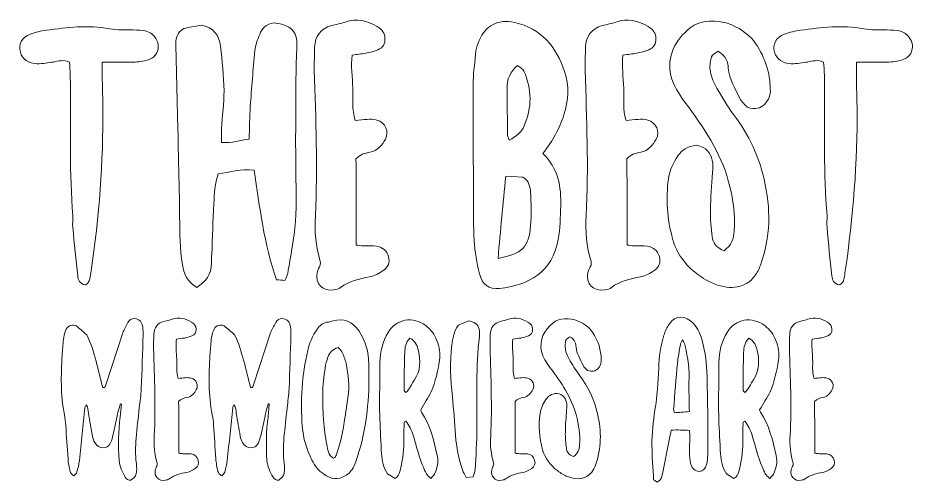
# Model space of a CAD drawing. Header units: inches. Extents: x 0.62 to 5.37, y -5.79 to -0.4.
# Drawn here: x 0.62 to 5.221, y -2.786 to -0.4 of the extents above; entities that cross this region are included whole.
import ezdxf

# ---------------------------------------------------------------- set-up
doc = ezdxf.new("R2010")
doc.units = ezdxf.units.IN
doc.header["$MEASUREMENT"] = 0
doc.layers.add('Layer 1', color=7, linetype='Continuous')

# ---------------------------------------------------------------- blocks, each defined once
blk = doc.blocks.new('block 4')
at = {"layer": 'Layer 1', "lineweight": 0}
for points, knots in [([(2.9618, -1.3268), (2.96, -1.1253), (2.96, -0.9256), (2.96, -0.7242), (2.9618, -0.672), (2.969, -0.6217), (2.9744, -0.5695), (2.9762, -0.5515), (2.9834, -0.5336), (2.9906, -0.5173), (3.023, -0.4382), (3.0877, -0.4058), (3.1722, -0.4238), (3.3108, -0.4544), (3.3863, -0.5479), (3.4295, -0.6756), (3.4547, -0.7494), (3.4493, -0.825), (3.4259, -0.8987), (3.4043, -0.967), (3.3702, -1.0318), (3.318, -1.0965), (3.3971, -1.1739), (3.4133, -1.2692), (3.4097, -1.3681), (3.408, -1.4239), (3.408, -1.4833), (3.3971, -1.539), (3.3684, -1.7081), (3.2425, -1.7747), (3.0949, -1.7909), (3.041, -1.7963), (3.0068, -1.7711), (2.9924, -1.7153), (2.978, -1.6595), (2.969, -1.602), (2.9654, -1.5444), (2.96, -1.4725), (2.9618, -1.3988), (2.9618, -1.3268)], [0, 0, 0, 0, 1, 1, 1, 2, 2, 2, 3, 3, 3, 4, 4, 4, 5, 5, 5, 6, 6, 6, 7, 7, 7, 8, 8, 8, 9, 9, 9, 10, 10, 10, 11, 11, 11, 12, 12, 12, 13, 13, 13, 13]), ([(3.1345, -0.7638), (3.1345, -0.8429), (3.1363, -0.9238), (3.1363, -1.0048), (3.1363, -1.0048), (3.1453, -1.0282), (3.1453, -1.0282), (3.1813, -1.0102), (3.2082, -0.9869), (3.2226, -0.9544), (3.2622, -0.8609), (3.2622, -0.7674), (3.2208, -0.6738), (3.2154, -0.6631), (3.2011, -0.6559), (3.1885, -0.6451), (3.1489, -0.6774), (3.1327, -0.717), (3.1345, -0.7638)], [0, 0, 0, 0, 1, 1, 1, 2, 2, 2, 3, 3, 3, 4, 4, 4, 5, 5, 5, 6, 6, 6, 6]), ([(3.0877, -1.6362), (3.21, -1.6146), (3.2478, -1.5768), (3.255, -1.4689), (3.2604, -1.4113), (3.2568, -1.3538), (3.255, -1.2962), (3.2532, -1.2674), (3.2478, -1.2387), (3.2154, -1.2189), (3.2154, -1.2189), (3.1273, -1.2134), (3.1273, -1.2134), (3.1129, -1.3556), (3.1003, -1.4923), (3.0877, -1.6362)], [0, 0, 0, 0, 1, 1, 1, 2, 2, 2, 3, 3, 3, 4, 4, 4, 5, 5, 5, 5])]:
    blk.add_open_spline(points, degree=3, knots=knots, dxfattribs=at)
blk = doc.blocks.new('block 8')
at = {"layer": 'Layer 1', "lineweight": 0}
blk.add_open_spline([(1.1468, -2.3837), (1.1436, -2.3956), (1.1392, -2.4086), (1.136, -2.4215), (1.136, -2.4215), (1.11, -2.5404), (1.11, -2.5404), (1.1057, -2.5556), (1.1025, -2.5707), (1.096, -2.5847), (1.0787, -2.6193), (1.0365, -2.6171), (1.0149, -2.5825), (1.0095, -2.5728), (1.0052, -2.561), (1.0031, -2.5501), (0.9955, -2.5101), (0.989, -2.4712), (0.9825, -2.4313), (0.9803, -2.4173), (0.9825, -2.4032), (0.9707, -2.3881), (0.9674, -2.3945), (0.9652, -2.3978), (0.9641, -2.4021), (0.9555, -2.4929), (0.9457, -2.5837), (0.9361, -2.6744), (0.9339, -2.695), (0.9285, -2.7155), (0.9231, -2.7349), (0.922, -2.7414), (0.9144, -2.7457), (0.9079, -2.7544), (0.8993, -2.7457), (0.8896, -2.7393), (0.8885, -2.7317), (0.8831, -2.7101), (0.8787, -2.6874), (0.8777, -2.6658), (0.8733, -2.6074), (0.8701, -2.5501), (0.8658, -2.4929), (0.8647, -2.4745), (0.8626, -2.4572), (0.8594, -2.4399), (0.8377, -2.3372), (0.842, -2.2357), (0.8475, -2.1341), (0.8496, -2.1071), (0.8507, -2.0801), (0.8539, -2.053), (0.8561, -2.0379), (0.8594, -2.0217), (0.8647, -2.0077), (0.8733, -1.9849), (0.8906, -1.9731), (0.9198, -1.9828), (0.9361, -1.9958), (0.9534, -2.0109), (0.9739, -2.0292), (0.9955, -2.0703), (1.0085, -2.1179), (1.0214, -2.1643), (1.0333, -2.2098), (1.0441, -2.2551), (1.056, -2.3005), (1.0701, -2.3016), (1.0689, -2.2919), (1.0711, -2.2854), (1.0711, -2.2854), (1.1587, -2.0195), (1.1587, -2.0195), (1.1651, -2.0012), (1.176, -1.9839), (1.1857, -1.9655), (1.1921, -1.9536), (1.203, -1.9449), (1.2203, -1.9439), (1.2462, -1.9482), (1.2581, -1.9655), (1.2613, -1.9904), (1.2635, -2.0033), (1.2635, -2.0163), (1.2635, -2.0292), (1.2603, -2.1211), (1.2581, -2.213), (1.2537, -2.3048), (1.2527, -2.3384), (1.2473, -2.3718), (1.244, -2.4042), (1.2386, -2.4561), (1.2321, -2.508), (1.2278, -2.5598), (1.2246, -2.6031), (1.2224, -2.6453), (1.2289, -2.6896), (1.23, -2.7015), (1.2311, -2.7144), (1.23, -2.7274), (1.2289, -2.75), (1.2246, -2.7566), (1.2008, -2.776), (1.1878, -2.7771), (1.177, -2.7717), (1.1716, -2.7609), (1.1565, -2.7328), (1.1424, -2.7057), (1.1403, -2.6744), (1.1349, -2.5988), (1.137, -2.5242), (1.1457, -2.4497), (1.1457, -2.4497), (1.1522, -2.3848), (1.1522, -2.3848), (1.15, -2.3848), (1.149, -2.3837), (1.1468, -2.3837)], degree=3, knots=[0, 0, 0, 0, 1, 1, 1, 2, 2, 2, 3, 3, 3, 4, 4, 4, 5, 5, 5, 6, 6, 6, 7, 7, 7, 8, 8, 8, 9, 9, 9, 10, 10, 10, 11, 11, 11, 12, 12, 12, 13, 13, 13, 14, 14, 14, 15, 15, 15, 16, 16, 16, 17, 17, 17, 18, 18, 18, 19, 19, 19, 20, 20, 20, 21, 21, 21, 22, 22, 22, 23, 23, 23, 24, 24, 24, 25, 25, 25, 26, 26, 26, 27, 27, 27, 28, 28, 28, 29, 29, 29, 30, 30, 30, 31, 31, 31, 32, 32, 32, 33, 33, 33, 34, 34, 34, 35, 35, 35, 36, 36, 36, 37, 37, 37, 38, 38, 38, 39, 39, 39, 39], dxfattribs=at)
blk = doc.blocks.new('block 9')
at = {"layer": 'Layer 1', "lineweight": 0}
blk.add_open_spline([(1.444, -2.253), (1.457, -2.2519), (1.4689, -2.2497), (1.4808, -2.2497), (1.4905, -2.2486), (1.5013, -2.2486), (1.511, -2.2519), (1.537, -2.2595), (1.5499, -2.2875), (1.537, -2.3102), (1.5272, -2.3286), (1.5132, -2.3459), (1.4894, -2.3513), (1.4732, -2.3535), (1.4581, -2.3578), (1.4462, -2.3718), (1.4472, -2.4594), (1.4472, -2.5469), (1.4472, -2.6377), (1.4537, -2.6377), (1.4613, -2.6399), (1.47, -2.6399), (1.484, -2.6409), (1.497, -2.6387), (1.51, -2.6409), (1.5283, -2.6441), (1.5412, -2.655), (1.5467, -2.6733), (1.5521, -2.6917), (1.5456, -2.7057), (1.5316, -2.7155), (1.5175, -2.7241), (1.5034, -2.7339), (1.4883, -2.736), (1.4559, -2.7414), (1.4246, -2.749), (1.3987, -2.7685), (1.3933, -2.7727), (1.3857, -2.7749), (1.3781, -2.776), (1.3435, -2.7825), (1.3186, -2.7566), (1.3262, -2.722), (1.3284, -2.7133), (1.3327, -2.7057), (1.3359, -2.6993), (1.3359, -2.695), (1.3371, -2.6917), (1.3359, -2.6884), (1.3219, -2.642), (1.3176, -2.5944), (1.3208, -2.5469), (1.3284, -2.3978), (1.3219, -2.2486), (1.3176, -2.0984), (1.3176, -2.0747), (1.3176, -2.0509), (1.3186, -2.0271), (1.3198, -1.9926), (1.3371, -1.9698), (1.3705, -1.9601), (1.3846, -1.9569), (1.3997, -1.9536), (1.4127, -1.9493), (1.4484, -1.9363), (1.4808, -1.9449), (1.5121, -1.9634), (1.5272, -1.972), (1.5359, -1.9839), (1.5359, -2.0001), (1.537, -2.0163), (1.5283, -2.0292), (1.5143, -2.0347), (1.5024, -2.0401), (1.4894, -2.0423), (1.4764, -2.0455), (1.4635, -2.0476), (1.4505, -2.0487), (1.4343, -2.0509), (1.4299, -2.0854), (1.4354, -2.119), (1.4365, -2.1536), (1.4386, -2.186), (1.4321, -2.2184), (1.444, -2.253)], degree=3, knots=[0, 0, 0, 0, 1, 1, 1, 2, 2, 2, 3, 3, 3, 4, 4, 4, 5, 5, 5, 6, 6, 6, 7, 7, 7, 8, 8, 8, 9, 9, 9, 10, 10, 10, 11, 11, 11, 12, 12, 12, 13, 13, 13, 14, 14, 14, 15, 15, 15, 16, 16, 16, 17, 17, 17, 18, 18, 18, 19, 19, 19, 20, 20, 20, 21, 21, 21, 22, 22, 22, 23, 23, 23, 24, 24, 24, 25, 25, 25, 26, 26, 26, 27, 27, 27, 28, 28, 28, 28], dxfattribs=at)
blk = doc.blocks.new('block 10')
at = {"layer": 'Layer 1', "lineweight": 0}
blk.add_open_spline([(1.9065, -2.3837), (1.9033, -2.3956), (1.899, -2.4086), (1.8957, -2.4215), (1.8957, -2.4215), (1.8698, -2.5404), (1.8698, -2.5404), (1.8654, -2.5556), (1.8622, -2.5707), (1.8557, -2.5847), (1.8384, -2.6193), (1.7963, -2.6171), (1.7746, -2.5825), (1.7692, -2.5728), (1.765, -2.561), (1.7628, -2.5501), (1.7552, -2.5101), (1.7487, -2.4712), (1.7422, -2.4313), (1.74, -2.4173), (1.7422, -2.4032), (1.7304, -2.3881), (1.7271, -2.3945), (1.7249, -2.3978), (1.7239, -2.4021), (1.7152, -2.4929), (1.7055, -2.5837), (1.6958, -2.6744), (1.6936, -2.695), (1.6883, -2.7155), (1.6828, -2.7349), (1.6817, -2.7414), (1.6742, -2.7457), (1.6677, -2.7544), (1.6591, -2.7457), (1.6493, -2.7393), (1.6482, -2.7317), (1.6428, -2.7101), (1.6385, -2.6874), (1.6374, -2.6658), (1.6331, -2.6074), (1.6299, -2.5501), (1.6255, -2.4929), (1.6245, -2.4745), (1.6223, -2.4572), (1.6191, -2.4399), (1.5975, -2.3372), (1.6017, -2.2357), (1.6072, -2.1341), (1.6094, -2.1071), (1.6104, -2.0801), (1.6136, -2.053), (1.6158, -2.0379), (1.6191, -2.0217), (1.6245, -2.0077), (1.6331, -1.9849), (1.6504, -1.9731), (1.6796, -1.9828), (1.6958, -1.9958), (1.7131, -2.0109), (1.7336, -2.0292), (1.7552, -2.0703), (1.7682, -2.1179), (1.7811, -2.1643), (1.793, -2.2098), (1.8038, -2.2551), (1.8157, -2.3005), (1.8298, -2.3016), (1.8287, -2.2919), (1.8308, -2.2854), (1.8308, -2.2854), (1.9184, -2.0195), (1.9184, -2.0195), (1.9249, -2.0012), (1.9357, -1.9839), (1.9454, -1.9655), (1.9519, -1.9536), (1.9627, -1.9449), (1.98, -1.9439), (2.0059, -1.9482), (2.0178, -1.9655), (2.021, -1.9904), (2.0232, -2.0033), (2.0232, -2.0163), (2.0232, -2.0292), (2.02, -2.1211), (2.0178, -2.213), (2.0135, -2.3048), (2.0124, -2.3384), (2.007, -2.3718), (2.0037, -2.4042), (1.9984, -2.4561), (1.9918, -2.508), (1.9876, -2.5598), (1.9843, -2.6031), (1.9821, -2.6453), (1.9886, -2.6896), (1.9898, -2.7015), (1.9908, -2.7144), (1.9898, -2.7274), (1.9886, -2.75), (1.9843, -2.7566), (1.9606, -2.776), (1.9475, -2.7771), (1.9368, -2.7717), (1.9314, -2.7609), (1.9162, -2.7328), (1.9022, -2.7057), (1.9, -2.6744), (1.8946, -2.5988), (1.8968, -2.5242), (1.9054, -2.4497), (1.9054, -2.4497), (1.9119, -2.3848), (1.9119, -2.3848), (1.9097, -2.3848), (1.9087, -2.3837), (1.9065, -2.3837)], degree=3, knots=[0, 0, 0, 0, 1, 1, 1, 2, 2, 2, 3, 3, 3, 4, 4, 4, 5, 5, 5, 6, 6, 6, 7, 7, 7, 8, 8, 8, 9, 9, 9, 10, 10, 10, 11, 11, 11, 12, 12, 12, 13, 13, 13, 14, 14, 14, 15, 15, 15, 16, 16, 16, 17, 17, 17, 18, 18, 18, 19, 19, 19, 20, 20, 20, 21, 21, 21, 22, 22, 22, 23, 23, 23, 24, 24, 24, 25, 25, 25, 26, 26, 26, 27, 27, 27, 28, 28, 28, 29, 29, 29, 30, 30, 30, 31, 31, 31, 32, 32, 32, 33, 33, 33, 34, 34, 34, 35, 35, 35, 36, 36, 36, 37, 37, 37, 38, 38, 38, 39, 39, 39, 39], dxfattribs=at)
blk = doc.blocks.new('block 11')
at = {"layer": 'Layer 1', "lineweight": 0}
for points, knots in [([(2.0817, -2.4994), (2.0708, -2.3664), (2.0805, -2.2367), (2.1097, -2.1103), (2.1184, -2.0703), (2.1346, -2.0336), (2.1573, -2.0001), (2.1713, -1.9807), (2.1886, -1.9644), (2.2157, -1.9634), (2.2243, -1.9622), (2.2318, -1.959), (2.2395, -1.9569), (2.2934, -1.9428), (2.3399, -1.9601), (2.3734, -2.0109), (2.3983, -2.0509), (2.4156, -2.093), (2.4199, -2.1373), (2.4242, -2.1697), (2.4242, -2.2011), (2.4242, -2.2325), (2.4253, -2.3794), (2.4091, -2.521), (2.3648, -2.656), (2.3594, -2.6723), (2.354, -2.6896), (2.3464, -2.7057), (2.3367, -2.7263), (2.3226, -2.7425), (2.3021, -2.7544), (2.2664, -2.7749), (2.2297, -2.7717), (2.193, -2.7457), (2.166, -2.7274), (2.1454, -2.7025), (2.1314, -2.6733), (2.1043, -2.6171), (2.0849, -2.5598), (2.0817, -2.4994)], [0, 0, 0, 0, 1, 1, 1, 2, 2, 2, 3, 3, 3, 4, 4, 4, 5, 5, 5, 6, 6, 6, 7, 7, 7, 8, 8, 8, 9, 9, 9, 10, 10, 10, 11, 11, 11, 12, 12, 12, 13, 13, 13, 13]), ([(2.2415, -2.6636), (2.2481, -2.6604), (2.2513, -2.6593), (2.2524, -2.656), (2.2556, -2.6496), (2.2588, -2.6409), (2.261, -2.6334), (2.2924, -2.5426), (2.301, -2.4453), (2.3162, -2.3502), (2.3248, -2.2929), (2.3183, -2.2335), (2.3064, -2.1752), (2.3021, -2.1557), (2.2934, -2.1351), (2.2848, -2.1168), (2.2816, -2.1081), (2.2729, -2.1017), (2.2664, -2.0941), (2.2373, -2.1027), (2.2222, -2.12), (2.2135, -2.1427), (2.207, -2.1611), (2.2027, -2.1806), (2.1984, -2.2), (2.1832, -2.2875), (2.1854, -2.3772), (2.1908, -2.468), (2.194, -2.5101), (2.2005, -2.5523), (2.207, -2.5944), (2.2113, -2.6182), (2.2146, -2.6453), (2.2415, -2.6636)], [0, 0, 0, 0, 1, 1, 1, 2, 2, 2, 3, 3, 3, 4, 4, 4, 5, 5, 5, 6, 6, 6, 7, 7, 7, 8, 8, 8, 9, 9, 9, 10, 10, 10, 11, 11, 11, 11])]:
    blk.add_open_spline(points, degree=3, knots=knots, dxfattribs=at)
blk = doc.blocks.new('block 12')
at = {"layer": 'Layer 1', "lineweight": 0}
for points, knots in [([(2.5582, -2.7673), (2.5582, -2.7673), (2.5193, -2.7436), (2.5193, -2.7436), (2.4999, -2.7111), (2.4901, -2.6765), (2.489, -2.6399), (2.4826, -2.521), (2.475, -2.4032), (2.4804, -2.2854), (2.4814, -2.2476), (2.4793, -2.2086), (2.4804, -2.1708), (2.4826, -2.1157), (2.4933, -2.0628), (2.5225, -2.0163), (2.5657, -1.9471), (2.6511, -1.932), (2.716, -1.9817), (2.743, -2.0012), (2.7624, -2.026), (2.7732, -2.0574), (2.7862, -2.0908), (2.7927, -2.1254), (2.7873, -2.16), (2.7776, -2.2152), (2.7668, -2.2703), (2.7441, -2.3211), (2.7289, -2.3524), (2.7095, -2.3816), (2.6901, -2.4151), (2.6901, -2.4151), (2.6922, -2.4215), (2.6943, -2.4259), (2.7386, -2.494), (2.7581, -2.5707), (2.7754, -2.6485), (2.7829, -2.6831), (2.7754, -2.7144), (2.7614, -2.7447), (2.757, -2.7522), (2.7495, -2.7576), (2.7419, -2.7673), (2.7332, -2.7576), (2.7235, -2.7512), (2.7192, -2.7425), (2.7073, -2.7188), (2.6965, -2.6928), (2.6879, -2.6669), (2.6738, -2.6268), (2.6641, -2.5858), (2.6511, -2.5447), (2.6425, -2.5188), (2.6317, -2.494), (2.6144, -2.4734), (2.6014, -2.4756), (2.6047, -2.4853), (2.6047, -2.4918), (2.6036, -2.522), (2.6047, -2.5523), (2.6036, -2.5825), (2.6025, -2.6323), (2.596, -2.682), (2.583, -2.7306), (2.5788, -2.7447), (2.5744, -2.7598), (2.5582, -2.7673)], [0, 0, 0, 0, 1, 1, 1, 2, 2, 2, 3, 3, 3, 4, 4, 4, 5, 5, 5, 6, 6, 6, 7, 7, 7, 8, 8, 8, 9, 9, 9, 10, 10, 10, 11, 11, 11, 12, 12, 12, 13, 13, 13, 14, 14, 14, 15, 15, 15, 16, 16, 16, 17, 17, 17, 18, 18, 18, 19, 19, 19, 20, 20, 20, 21, 21, 21, 22, 22, 22, 22]), ([(2.6338, -2.0455), (2.6133, -2.0682), (2.609, -2.0941), (2.6079, -2.119), (2.6058, -2.1806), (2.6058, -2.2432), (2.6047, -2.3048), (2.6047, -2.3124), (2.6036, -2.32), (2.6144, -2.3253), (2.6349, -2.3081), (2.6436, -2.281), (2.6587, -2.2595), (2.6901, -2.213), (2.6889, -2.1622), (2.6782, -2.1114), (2.6728, -2.0854), (2.663, -2.0617), (2.6338, -2.0455)], [0, 0, 0, 0, 1, 1, 1, 2, 2, 2, 3, 3, 3, 4, 4, 4, 5, 5, 5, 6, 6, 6, 6])]:
    blk.add_open_spline(points, degree=3, knots=knots, dxfattribs=at)
blk = doc.blocks.new('block 13')
at = {"layer": 'Layer 1', "lineweight": 0}
blk.add_open_spline([(2.8847, -1.9785), (2.9041, -1.9709), (2.9213, -1.9634), (2.9376, -1.9569), (2.9776, -1.9677), (2.9884, -1.9785), (2.9916, -2.0119), (2.9927, -2.0206), (2.9927, -2.0292), (2.9916, -2.0379), (2.9754, -2.1946), (2.9776, -2.3513), (2.9787, -2.508), (2.9797, -2.5793), (2.9732, -2.6506), (2.97, -2.7209), (2.969, -2.7328), (2.9636, -2.7447), (2.9603, -2.7587), (2.9603, -2.7587), (2.9235, -2.7619), (2.9235, -2.7619), (2.9171, -2.7479), (2.9095, -2.736), (2.9052, -2.723), (2.8857, -2.6658), (2.8738, -2.6063), (2.8695, -2.5459), (2.8652, -2.4799), (2.8587, -2.414), (2.8533, -2.3481), (2.8446, -2.2595), (2.8382, -2.1708), (2.8501, -2.0822), (2.8544, -2.0465), (2.8598, -2.0119), (2.8847, -1.9785)], degree=3, knots=[0, 0, 0, 0, 1, 1, 1, 2, 2, 2, 3, 3, 3, 4, 4, 4, 5, 5, 5, 6, 6, 6, 7, 7, 7, 8, 8, 8, 9, 9, 9, 10, 10, 10, 11, 11, 11, 12, 12, 12, 12], dxfattribs=at)
blk = doc.blocks.new('block 14')
at = {"layer": 'Layer 1', "lineweight": 0}
blk.add_open_spline([(3.1731, -2.253), (3.1861, -2.2519), (3.198, -2.2497), (3.2099, -2.2497), (3.2196, -2.2486), (3.2304, -2.2486), (3.2401, -2.2519), (3.2661, -2.2595), (3.2791, -2.2875), (3.2661, -2.3102), (3.2564, -2.3286), (3.2423, -2.3459), (3.2185, -2.3513), (3.2023, -2.3535), (3.1872, -2.3578), (3.1753, -2.3718), (3.1764, -2.4594), (3.1764, -2.5469), (3.1764, -2.6377), (3.1829, -2.6377), (3.1904, -2.6399), (3.1991, -2.6399), (3.2131, -2.6409), (3.2261, -2.6387), (3.2391, -2.6409), (3.2574, -2.6441), (3.2705, -2.655), (3.2758, -2.6733), (3.2812, -2.6917), (3.2747, -2.7057), (3.2607, -2.7155), (3.2466, -2.7241), (3.2326, -2.7339), (3.2175, -2.736), (3.185, -2.7414), (3.1537, -2.749), (3.1278, -2.7685), (3.1224, -2.7727), (3.1148, -2.7749), (3.1072, -2.776), (3.0726, -2.7825), (3.0478, -2.7566), (3.0553, -2.722), (3.0575, -2.7133), (3.0618, -2.7057), (3.0651, -2.6993), (3.0651, -2.695), (3.0662, -2.6917), (3.0651, -2.6884), (3.0511, -2.642), (3.0467, -2.5944), (3.0499, -2.5469), (3.0575, -2.3978), (3.0511, -2.2486), (3.0467, -2.0984), (3.0467, -2.0747), (3.0467, -2.0509), (3.0478, -2.0271), (3.0489, -1.9926), (3.0662, -1.9698), (3.0996, -1.9601), (3.1137, -1.9569), (3.1288, -1.9536), (3.1418, -1.9493), (3.1775, -1.9363), (3.2099, -1.9449), (3.2413, -1.9634), (3.2564, -1.972), (3.265, -1.9839), (3.265, -2.0001), (3.2661, -2.0163), (3.2574, -2.0292), (3.2434, -2.0347), (3.2315, -2.0401), (3.2185, -2.0423), (3.2056, -2.0455), (3.1926, -2.0476), (3.1797, -2.0487), (3.1634, -2.0509), (3.1591, -2.0854), (3.1645, -2.119), (3.1656, -2.1536), (3.1678, -2.186), (3.1612, -2.2184), (3.1731, -2.253)], degree=3, knots=[0, 0, 0, 0, 1, 1, 1, 2, 2, 2, 3, 3, 3, 4, 4, 4, 5, 5, 5, 6, 6, 6, 7, 7, 7, 8, 8, 8, 9, 9, 9, 10, 10, 10, 11, 11, 11, 12, 12, 12, 13, 13, 13, 14, 14, 14, 15, 15, 15, 16, 16, 16, 17, 17, 17, 18, 18, 18, 19, 19, 19, 20, 20, 20, 21, 21, 21, 22, 22, 22, 23, 23, 23, 24, 24, 24, 25, 25, 25, 26, 26, 26, 27, 27, 27, 28, 28, 28, 28], dxfattribs=at)
blk = doc.blocks.new('block 15')
at = {"layer": 'Layer 1', "lineweight": 0}
blk.add_open_spline([(3.5471, -2.2119), (3.5407, -2.2054), (3.5298, -2.1957), (3.5244, -2.1848), (3.5103, -2.1546), (3.4909, -2.1244), (3.4887, -2.092), (3.4877, -2.0735), (3.4833, -2.0541), (3.4574, -2.039), (3.4499, -2.0455), (3.439, -2.0498), (3.4369, -2.0563), (3.4326, -2.0714), (3.4304, -2.0876), (3.4336, -2.1027), (3.4358, -2.12), (3.4445, -2.1373), (3.4531, -2.1536), (3.4693, -2.1806), (3.4855, -2.2086), (3.505, -2.2346), (3.5525, -2.2973), (3.5839, -2.3653), (3.599, -2.4345), (3.6206, -2.5242), (3.6195, -2.6139), (3.5882, -2.6993), (3.5839, -2.7111), (3.5785, -2.723), (3.5698, -2.7339), (3.5439, -2.7685), (3.4964, -2.7782), (3.4455, -2.7576), (3.4272, -2.75), (3.4099, -2.7403), (3.3947, -2.7285), (3.3537, -2.6982), (3.3288, -2.6614), (3.3169, -2.6193), (3.2996, -2.5566), (3.2953, -2.495), (3.304, -2.4334), (3.3072, -2.4075), (3.318, -2.3848), (3.3332, -2.3621), (3.345, -2.3448), (3.3623, -2.3319), (3.3904, -2.3297), (3.4217, -2.3351), (3.4347, -2.3535), (3.439, -2.375), (3.4423, -2.3881), (3.4412, -2.401), (3.4401, -2.414), (3.438, -2.4529), (3.4336, -2.4907), (3.4336, -2.5296), (3.4326, -2.5566), (3.4358, -2.5847), (3.439, -2.6117), (3.4412, -2.629), (3.4499, -2.6453), (3.4758, -2.655), (3.4984, -2.6387), (3.505, -2.6171), (3.5071, -2.5944), (3.5115, -2.5426), (3.5028, -2.4907), (3.4887, -2.4388), (3.465, -2.3524), (3.4131, -2.2735), (3.3547, -2.1967), (3.3353, -2.1708), (3.3191, -2.1438), (3.3115, -2.1146), (3.2986, -2.0541), (3.3234, -2.0066), (3.371, -1.9666), (3.4012, -1.9417), (3.4553, -1.9396), (3.4996, -1.958), (3.532, -1.972), (3.5558, -1.9914), (3.5731, -2.0152), (3.6033, -2.0606), (3.6174, -2.1071), (3.6184, -2.1557), (3.6195, -2.173), (3.6141, -2.1903), (3.6001, -2.2033), (3.5882, -2.2152), (3.5731, -2.2205), (3.5471, -2.2119)], degree=3, knots=[0, 0, 0, 0, 1, 1, 1, 2, 2, 2, 3, 3, 3, 4, 4, 4, 5, 5, 5, 6, 6, 6, 7, 7, 7, 8, 8, 8, 9, 9, 9, 10, 10, 10, 11, 11, 11, 12, 12, 12, 13, 13, 13, 14, 14, 14, 15, 15, 15, 16, 16, 16, 17, 17, 17, 18, 18, 18, 19, 19, 19, 20, 20, 20, 21, 21, 21, 22, 22, 22, 23, 23, 23, 24, 24, 24, 25, 25, 25, 26, 26, 26, 27, 27, 27, 28, 28, 28, 29, 29, 29, 30, 30, 30, 31, 31, 31, 31], dxfattribs=at)
blk = doc.blocks.new('block 16')
at = {"layer": 'Layer 1', "lineweight": 0}
for points, knots in [([(4.0712, -2.5199), (4.0377, -2.5188), (4.0096, -2.5167), (3.9783, -2.5188), (3.975, -2.534), (3.9718, -2.5469), (3.9686, -2.561), (3.9686, -2.561), (3.9329, -2.7425), (3.9329, -2.7425), (3.9285, -2.7587), (3.9275, -2.7782), (3.9048, -2.7857), (3.9005, -2.7825), (3.8951, -2.7792), (3.8875, -2.7749), (3.8832, -2.7155), (3.8788, -2.656), (3.8788, -2.5966), (3.8778, -2.535), (3.8854, -2.4756), (3.894, -2.4151), (3.9048, -2.3448), (3.9113, -2.2724), (3.9134, -2.2), (3.9156, -2.1427), (3.9221, -2.0854), (3.9404, -2.0314), (3.947, -2.0109), (3.9556, -1.9893), (3.9686, -1.972), (3.9999, -1.9277), (4.0517, -1.9277), (4.0928, -1.9709), (4.1155, -1.9958), (4.1285, -2.0271), (4.1371, -2.0584), (4.1523, -2.119), (4.161, -2.1806), (4.162, -2.2422), (4.163, -2.3211), (4.1652, -2.3999), (4.1663, -2.4788), (4.1663, -2.535), (4.1663, -2.5912), (4.1652, -2.6474), (4.1652, -2.6636), (4.163, -2.6798), (4.1598, -2.695), (4.1555, -2.7166), (4.1404, -2.7306), (4.122, -2.7306), (4.1026, -2.7306), (4.0831, -2.7155), (4.0777, -2.6906), (4.0734, -2.6712), (4.0723, -2.6517), (4.0723, -2.6323), (4.0712, -2.6053), (4.0734, -2.5783), (4.0734, -2.5501), (4.0734, -2.5426), (4.0723, -2.535), (4.0712, -2.5199)], [0, 0, 0, 0, 1, 1, 1, 2, 2, 2, 3, 3, 3, 4, 4, 4, 5, 5, 5, 6, 6, 6, 7, 7, 7, 8, 8, 8, 9, 9, 9, 10, 10, 10, 11, 11, 11, 12, 12, 12, 13, 13, 13, 14, 14, 14, 15, 15, 15, 16, 16, 16, 17, 17, 17, 18, 18, 18, 19, 19, 19, 20, 20, 20, 21, 21, 21, 21]), ([(4.0712, -2.4237), (4.0702, -2.4032), (4.0702, -2.3891), (4.0702, -2.375), (4.0702, -2.3405), (4.0669, -2.307), (4.069, -2.2735), (4.0734, -2.2098), (4.0626, -2.1482), (4.0496, -2.0854), (4.0475, -2.0757), (4.042, -2.0682), (4.0356, -2.0541), (4.0302, -2.066), (4.0258, -2.0725), (4.0247, -2.0801), (4.0193, -2.1114), (4.0129, -2.1417), (4.0096, -2.1741), (4.002, -2.254), (3.9967, -2.3329), (3.9901, -2.4129), (3.9901, -2.4173), (3.9923, -2.4215), (3.9945, -2.4291), (4.0193, -2.428), (4.042, -2.4259), (4.0712, -2.4237)], [0, 0, 0, 0, 1, 1, 1, 2, 2, 2, 3, 3, 3, 4, 4, 4, 5, 5, 5, 6, 6, 6, 7, 7, 7, 8, 8, 8, 9, 9, 9, 9])]:
    blk.add_open_spline(points, degree=3, knots=knots, dxfattribs=at)
blk = doc.blocks.new('block 17')
at = {"layer": 'Layer 1', "lineweight": 0}
for points, knots in [([(4.3003, -2.7673), (4.3003, -2.7673), (4.2615, -2.7436), (4.2615, -2.7436), (4.242, -2.7111), (4.2323, -2.6765), (4.2312, -2.6399), (4.2247, -2.521), (4.2172, -2.4032), (4.2226, -2.2854), (4.2236, -2.2476), (4.2214, -2.2086), (4.2226, -2.1708), (4.2247, -2.1157), (4.2355, -2.0628), (4.2647, -2.0163), (4.3079, -1.9471), (4.3933, -1.932), (4.4581, -1.9817), (4.4851, -2.0012), (4.5046, -2.026), (4.5154, -2.0574), (4.5284, -2.0908), (4.5348, -2.1254), (4.5294, -2.16), (4.5197, -2.2152), (4.5089, -2.2703), (4.4863, -2.3211), (4.4711, -2.3524), (4.4517, -2.3816), (4.4322, -2.4151), (4.4322, -2.4151), (4.4344, -2.4215), (4.4365, -2.4259), (4.4808, -2.494), (4.5003, -2.5707), (4.5175, -2.6485), (4.5251, -2.6831), (4.5175, -2.7144), (4.5035, -2.7447), (4.4992, -2.7522), (4.4916, -2.7576), (4.4841, -2.7673), (4.4754, -2.7576), (4.4657, -2.7512), (4.4613, -2.7425), (4.4495, -2.7188), (4.4386, -2.6928), (4.43, -2.6669), (4.416, -2.6268), (4.4062, -2.5858), (4.3933, -2.5447), (4.3846, -2.5188), (4.3738, -2.494), (4.3565, -2.4734), (4.3436, -2.4756), (4.3468, -2.4853), (4.3468, -2.4918), (4.3458, -2.522), (4.3468, -2.5523), (4.3458, -2.5825), (4.3446, -2.6323), (4.3382, -2.682), (4.3252, -2.7306), (4.3209, -2.7447), (4.3166, -2.7598), (4.3003, -2.7673)], [0, 0, 0, 0, 1, 1, 1, 2, 2, 2, 3, 3, 3, 4, 4, 4, 5, 5, 5, 6, 6, 6, 7, 7, 7, 8, 8, 8, 9, 9, 9, 10, 10, 10, 11, 11, 11, 12, 12, 12, 13, 13, 13, 14, 14, 14, 15, 15, 15, 16, 16, 16, 17, 17, 17, 18, 18, 18, 19, 19, 19, 20, 20, 20, 21, 21, 21, 22, 22, 22, 22]), ([(4.376, -2.0455), (4.3555, -2.0682), (4.3511, -2.0941), (4.35, -2.119), (4.3479, -2.1806), (4.3479, -2.2432), (4.3468, -2.3048), (4.3468, -2.3124), (4.3458, -2.32), (4.3565, -2.3253), (4.377, -2.3081), (4.3857, -2.281), (4.4008, -2.2595), (4.4322, -2.213), (4.4311, -2.1622), (4.4203, -2.1114), (4.4149, -2.0854), (4.4052, -2.0617), (4.376, -2.0455)], [0, 0, 0, 0, 1, 1, 1, 2, 2, 2, 3, 3, 3, 4, 4, 4, 5, 5, 5, 6, 6, 6, 6])]:
    blk.add_open_spline(points, degree=3, knots=knots, dxfattribs=at)
blk = doc.blocks.new('block 18')
at = {"layer": 'Layer 1', "lineweight": 0}
blk.add_open_spline([(4.7121, -2.253), (4.725, -2.2519), (4.7369, -2.2497), (4.7488, -2.2497), (4.7586, -2.2486), (4.7693, -2.2486), (4.7791, -2.2519), (4.805, -2.2595), (4.818, -2.2875), (4.805, -2.3102), (4.7953, -2.3286), (4.7812, -2.3459), (4.7574, -2.3513), (4.7413, -2.3535), (4.7262, -2.3578), (4.7142, -2.3718), (4.7153, -2.4594), (4.7153, -2.5469), (4.7153, -2.6377), (4.7218, -2.6377), (4.7294, -2.6399), (4.7381, -2.6399), (4.752, -2.6409), (4.7651, -2.6387), (4.778, -2.6409), (4.7964, -2.6441), (4.8094, -2.655), (4.8148, -2.6733), (4.8202, -2.6917), (4.8137, -2.7057), (4.7997, -2.7155), (4.7856, -2.7241), (4.7715, -2.7339), (4.7564, -2.736), (4.724, -2.7414), (4.6926, -2.749), (4.6667, -2.7685), (4.6613, -2.7727), (4.6537, -2.7749), (4.6461, -2.776), (4.6116, -2.7825), (4.5867, -2.7566), (4.5943, -2.722), (4.5964, -2.7133), (4.6008, -2.7057), (4.604, -2.6993), (4.604, -2.695), (4.6051, -2.6917), (4.604, -2.6884), (4.59, -2.642), (4.5857, -2.5944), (4.5889, -2.5469), (4.5964, -2.3978), (4.59, -2.2486), (4.5857, -2.0984), (4.5857, -2.0747), (4.5857, -2.0509), (4.5867, -2.0271), (4.5878, -1.9926), (4.6051, -1.9698), (4.6386, -1.9601), (4.6526, -1.9569), (4.6678, -1.9536), (4.6807, -1.9493), (4.7164, -1.9363), (4.7488, -1.9449), (4.7802, -1.9634), (4.7953, -1.972), (4.8039, -1.9839), (4.8039, -2.0001), (4.805, -2.0163), (4.7964, -2.0292), (4.7824, -2.0347), (4.7705, -2.0401), (4.7574, -2.0423), (4.7445, -2.0455), (4.7315, -2.0476), (4.7186, -2.0487), (4.7023, -2.0509), (4.698, -2.0854), (4.7035, -2.119), (4.7045, -2.1536), (4.7067, -2.186), (4.7002, -2.2184), (4.7121, -2.253)], degree=3, knots=[0, 0, 0, 0, 1, 1, 1, 2, 2, 2, 3, 3, 3, 4, 4, 4, 5, 5, 5, 6, 6, 6, 7, 7, 7, 8, 8, 8, 9, 9, 9, 10, 10, 10, 11, 11, 11, 12, 12, 12, 13, 13, 13, 14, 14, 14, 15, 15, 15, 16, 16, 16, 17, 17, 17, 18, 18, 18, 19, 19, 19, 20, 20, 20, 21, 21, 21, 22, 22, 22, 23, 23, 23, 24, 24, 24, 25, 25, 25, 26, 26, 26, 27, 27, 27, 28, 28, 28, 28], dxfattribs=at)
blk = doc.blocks.new('block 7')
at = {"layer": 'Layer 1'}
for name in ['block 12', 'block 16', 'block 17', 'block 8', 'block 9', 'block 10', 'block 11', 'block 13', 'block 14', 'block 15', 'block 18']:
    blk.add_blockref(name, (0, 0), dxfattribs=at)

msp = doc.modelspace()

# ---------------------------------------------------------------- linework, layer by layer
at = {"layer": 'Layer 1', "lineweight": 0}
for points, knots in [([(2.1488, -1.4167), (2.1434, -1.4958), (2.1506, -1.575), (2.174, -1.6524), (2.1758, -1.6577), (2.174, -1.6631), (2.174, -1.6703), (2.1686, -1.6812), (2.1614, -1.6937), (2.1578, -1.7081), (2.1452, -1.7657), (2.1866, -1.8089), (2.2442, -1.7981), (2.2567, -1.7963), (2.2693, -1.7927), (2.2783, -1.7854), (2.3215, -1.7531), (2.3737, -1.7405), (2.4276, -1.7315), (2.4528, -1.7279), (2.4762, -1.7117), (2.4996, -1.6973), (2.5229, -1.6812), (2.5338, -1.6577), (2.5247, -1.6272), (2.5157, -1.5966), (2.4942, -1.5786), (2.4636, -1.5732), (2.442, -1.5696), (2.4204, -1.5732), (2.397, -1.5714), (2.3826, -1.5714), (2.3701, -1.5678), (2.3593, -1.5678), (2.3593, -1.4167), (2.3593, -1.271), (2.3574, -1.1253), (2.3773, -1.102), (2.4024, -1.0947), (2.4294, -1.0911), (2.4689, -1.0821), (2.4924, -1.0534), (2.5085, -1.0228), (2.5302, -0.9851), (2.5085, -0.9383), (2.4654, -0.9256), (2.4492, -0.9202), (2.4312, -0.9202), (2.4151, -0.922), (2.3952, -0.922), (2.3755, -0.9256), (2.3538, -0.9274), (2.3341, -0.8699), (2.3448, -0.816), (2.3413, -0.762), (2.3395, -0.7044), (2.3305, -0.6487), (2.3377, -0.5911), (2.3647, -0.5875), (2.3862, -0.5857), (2.4078, -0.5821), (2.4294, -0.5767), (2.451, -0.5731), (2.4707, -0.5641), (2.4942, -0.5551), (2.5085, -0.5336), (2.5067, -0.5065), (2.5067, -0.4796), (2.4924, -0.4598), (2.4672, -0.4454), (2.4151, -0.4148), (2.3611, -0.4004), (2.3017, -0.422), (2.2801, -0.4292), (2.2549, -0.4346), (2.2315, -0.44), (2.1758, -0.4562), (2.147, -0.494), (2.1452, -0.5515), (2.1434, -0.5911), (2.1434, -0.6306), (2.1434, -0.6702), (2.1506, -0.9202), (2.1614, -1.1685), (2.1488, -1.4167)], [0, 0, 0, 0, 1, 1, 1, 2, 2, 2, 3, 3, 3, 4, 4, 4, 5, 5, 5, 6, 6, 6, 7, 7, 7, 8, 8, 8, 9, 9, 9, 10, 10, 10, 11, 11, 11, 12, 12, 12, 13, 13, 13, 14, 14, 14, 15, 15, 15, 16, 16, 16, 17, 17, 17, 18, 18, 18, 19, 19, 19, 20, 20, 20, 21, 21, 21, 22, 22, 22, 23, 23, 23, 24, 24, 24, 25, 25, 25, 26, 26, 26, 27, 27, 27, 28, 28, 28, 28]), ([(3.9169, -1.6272), (3.9079, -1.5966), (3.8863, -1.5786), (3.8557, -1.5732), (3.8342, -1.5696), (3.8126, -1.5732), (3.7892, -1.5714), (3.7748, -1.5714), (3.7622, -1.5678), (3.7514, -1.5678), (3.7514, -1.4167), (3.7514, -1.271), (3.7496, -1.1253), (3.7694, -1.102), (3.7946, -1.0947), (3.8216, -1.0911), (3.8611, -1.0821), (3.8845, -1.0534), (3.9007, -1.0228), (3.9223, -0.9851), (3.9007, -0.9383), (3.8575, -0.9256), (3.8413, -0.9202), (3.8234, -0.9202), (3.8071, -0.922), (3.7874, -0.922), (3.7676, -0.9256), (3.746, -0.9274), (3.7262, -0.8699), (3.737, -0.816), (3.7334, -0.762), (3.7316, -0.7044), (3.7226, -0.6487), (3.7298, -0.5911), (3.7568, -0.5875), (3.7784, -0.5857), (3.7999, -0.5821), (3.8216, -0.5767), (3.8431, -0.5731), (3.8629, -0.5641), (3.8863, -0.5551), (3.9007, -0.5336), (3.8989, -0.5065), (3.8989, -0.4796), (3.8845, -0.4598), (3.8593, -0.4454), (3.8071, -0.4148), (3.7532, -0.4004), (3.6939, -0.422), (3.6723, -0.4292), (3.6471, -0.4346), (3.6237, -0.44), (3.5679, -0.4562), (3.5392, -0.494), (3.5374, -0.5515), (3.5356, -0.5911), (3.5356, -0.6306), (3.5356, -0.6702), (3.5428, -0.9202), (3.5535, -1.1685), (3.541, -1.4167), (3.5356, -1.4958), (3.5428, -1.575), (3.5661, -1.6524), (3.5679, -1.6577), (3.5661, -1.6631), (3.5661, -1.6703), (3.5607, -1.6812), (3.5535, -1.6937), (3.5499, -1.7081), (3.5374, -1.7657), (3.5788, -1.8089), (3.6363, -1.7981), (3.6489, -1.7963), (3.6615, -1.7927), (3.6705, -1.7854), (3.7136, -1.7531), (3.7658, -1.7405), (3.8198, -1.7315), (3.8449, -1.7279), (3.8684, -1.7117), (3.8917, -1.6973), (3.9151, -1.6812), (3.9259, -1.6577), (3.9169, -1.6272)], [0, 0, 0, 0, 1, 1, 1, 2, 2, 2, 3, 3, 3, 4, 4, 4, 5, 5, 5, 6, 6, 6, 7, 7, 7, 8, 8, 8, 9, 9, 9, 10, 10, 10, 11, 11, 11, 12, 12, 12, 13, 13, 13, 14, 14, 14, 15, 15, 15, 16, 16, 16, 17, 17, 17, 18, 18, 18, 19, 19, 19, 20, 20, 20, 21, 21, 21, 22, 22, 22, 23, 23, 23, 24, 24, 24, 25, 25, 25, 26, 26, 26, 27, 27, 27, 28, 28, 28, 28]), ([(4.4062, -1.7279), (4.4205, -1.7099), (4.4295, -1.6902), (4.4367, -1.6703), (4.4889, -1.5283), (4.4907, -1.3789), (4.4547, -1.2297), (4.4295, -1.1146), (4.3773, -1.0012), (4.2982, -0.8969), (4.2658, -0.8537), (4.2389, -0.8069), (4.2119, -0.762), (4.1975, -0.735), (4.1831, -0.7062), (4.1795, -0.6774), (4.1741, -0.6523), (4.1777, -0.6253), (4.1849, -0.6001), (4.1885, -0.5893), (4.2065, -0.5821), (4.219, -0.5713), (4.2622, -0.5965), (4.2694, -0.6288), (4.2712, -0.6595), (4.2748, -0.7134), (4.3072, -0.7638), (4.3306, -0.8142), (4.3395, -0.8321), (4.3576, -0.8483), (4.3684, -0.8591), (4.4116, -0.8735), (4.4367, -0.8645), (4.4565, -0.8447), (4.4799, -0.8232), (4.4889, -0.7943), (4.4871, -0.7656), (4.4853, -0.6846), (4.4619, -0.6073), (4.4116, -0.5318), (4.3827, -0.4922), (4.3432, -0.4598), (4.2892, -0.4364), (4.2154, -0.4058), (4.1255, -0.4095), (4.0752, -0.4508), (3.996, -0.5173), (3.9547, -0.5965), (3.9762, -0.6972), (3.9888, -0.7458), (4.0158, -0.7907), (4.0482, -0.8339), (4.1453, -0.9616), (4.2317, -1.0929), (4.2712, -1.2369), (4.2946, -1.3232), (4.309, -1.4095), (4.3018, -1.4958), (4.2982, -1.5336), (4.2875, -1.5696), (4.2496, -1.5966), (4.2065, -1.5804), (4.1921, -1.5534), (4.1885, -1.5247), (4.1831, -1.4797), (4.1777, -1.4329), (4.1795, -1.3879), (4.1795, -1.3232), (4.1867, -1.2602), (4.1903, -1.1955), (4.1921, -1.1739), (4.1939, -1.1523), (4.1885, -1.1307), (4.1813, -1.0947), (4.1597, -1.0642), (4.1075, -1.0552), (4.0608, -1.0588), (4.032, -1.0803), (4.0122, -1.1092), (3.987, -1.1469), (3.969, -1.1847), (3.9636, -1.2279), (3.9493, -1.3304), (3.9565, -1.4329), (3.9852, -1.5372), (4.005, -1.6074), (4.0464, -1.6685), (4.1148, -1.7189), (4.1399, -1.7387), (4.1687, -1.7549), (4.1993, -1.7675), (4.2838, -1.8017), (4.363, -1.7854), (4.4062, -1.7279)], [0, 0, 0, 0, 1, 1, 1, 2, 2, 2, 3, 3, 3, 4, 4, 4, 5, 5, 5, 6, 6, 6, 7, 7, 7, 8, 8, 8, 9, 9, 9, 10, 10, 10, 11, 11, 11, 12, 12, 12, 13, 13, 13, 14, 14, 14, 15, 15, 15, 16, 16, 16, 17, 17, 17, 18, 18, 18, 19, 19, 19, 20, 20, 20, 21, 21, 21, 22, 22, 22, 23, 23, 23, 24, 24, 24, 25, 25, 25, 26, 26, 26, 27, 27, 27, 28, 28, 28, 29, 29, 29, 30, 30, 30, 31, 31, 31, 31]), ([(0.8844, -0.627), (0.8897, -0.672), (0.8897, -0.7188), (0.8897, -0.7638), (0.8915, -0.9814), (0.8844, -1.1973), (0.9024, -1.4167), (0.9042, -1.4365), (0.8987, -1.4563), (0.9024, -1.4761), (0.9096, -1.5607), (0.9186, -1.6434), (0.9275, -1.7261), (0.9293, -1.7459), (0.9365, -1.7657), (0.9671, -1.7729), (0.9923, -1.7585), (0.9923, -1.7279), (0.9959, -1.7009), (1.0373, -1.4239), (1.0588, -1.1415), (1.057, -0.8591), (1.0552, -0.7961), (1.0534, -0.7314), (1.0534, -0.6684), (1.0534, -0.6684), (1.0534, -0.627), (1.0534, -0.627), (1.1146, -0.627), (1.1686, -0.6288), (1.2225, -0.627), (1.2478, -0.627), (1.2747, -0.6217), (1.2981, -0.6127), (1.3287, -0.6019), (1.3448, -0.5677), (1.3412, -0.5389), (1.3376, -0.5083), (1.3125, -0.4778), (1.2801, -0.4688), (1.2585, -0.4633), (1.2351, -0.4633), (1.2118, -0.4616), (1.1722, -0.4598), (1.1308, -0.4651), (1.0912, -0.4562), (0.9797, -0.4346), (0.8736, -0.4508), (0.7656, -0.4633), (0.7387, -0.4669), (0.7099, -0.4742), (0.6847, -0.4832), (0.6397, -0.4994), (0.62, -0.5389), (0.6326, -0.5767), (0.6433, -0.6127), (0.6739, -0.636), (0.7189, -0.636), (0.7477, -0.636), (0.7764, -0.6306), (0.8034, -0.627), (0.8286, -0.6217), (0.8538, -0.6145), (0.8844, -0.627)], [0, 0, 0, 0, 1, 1, 1, 2, 2, 2, 3, 3, 3, 4, 4, 4, 5, 5, 5, 6, 6, 6, 7, 7, 7, 8, 8, 8, 9, 9, 9, 10, 10, 10, 11, 11, 11, 12, 12, 12, 13, 13, 13, 14, 14, 14, 15, 15, 15, 16, 16, 16, 17, 17, 17, 18, 18, 18, 19, 19, 19, 20, 20, 20, 21, 21, 21, 21]), ([(1.4455, -1.1505), (1.4473, -1.2422), (1.4509, -1.3322), (1.4509, -1.4239), (1.4527, -1.5049), (1.4509, -1.5858), (1.4653, -1.6685), (1.4725, -1.7153), (1.4905, -1.7567), (1.5391, -1.7854), (1.5858, -1.7567), (1.6146, -1.7189), (1.6146, -1.6595), (1.6146, -1.6452), (1.6146, -1.629), (1.6164, -1.6146), (1.62, -1.5283), (1.6218, -1.4419), (1.6272, -1.3574), (1.629, -1.3052), (1.6326, -1.2512), (1.6488, -1.2009), (1.71, -1.1955), (1.7657, -1.1739), (1.8341, -1.1829), (1.8628, -1.3735), (1.8844, -1.5607), (1.9492, -1.7459), (1.9671, -1.7477), (1.9779, -1.7477), (1.9924, -1.7495), (1.9978, -1.7351), (2.0049, -1.7261), (2.0067, -1.7135), (2.0211, -1.6254), (2.0391, -1.5372), (2.0463, -1.4473), (2.0535, -1.352), (2.0481, -1.2548), (2.0481, -1.1595), (2.0481, -1.0911), (2.0463, -1.0228), (2.0481, -0.9544), (2.0481, -0.8519), (2.0481, -0.7512), (2.0499, -0.6505), (2.0499, -0.6127), (2.0535, -0.5749), (2.0535, -0.5372), (2.0553, -0.4796), (2.0337, -0.4508), (1.9761, -0.4328), (1.9618, -0.4292), (1.9474, -0.4274), (1.9366, -0.4256), (1.8952, -0.431), (1.8736, -0.4544), (1.8628, -0.485), (1.8502, -0.5119), (1.8412, -0.5407), (1.8377, -0.5695), (1.8287, -0.6648), (1.8215, -0.7602), (1.8142, -0.8555), (1.8106, -0.9095), (1.8106, -0.9652), (1.8088, -1.0228), (1.7621, -1.03), (1.7207, -1.0444), (1.6668, -1.0407), (1.6668, -1.0407), (1.6668, -0.9706), (1.6668, -0.9706), (1.6704, -0.9041), (1.6793, -0.8393), (1.6793, -0.7746), (1.6775, -0.6991), (1.6704, -0.6217), (1.6614, -0.5461), (1.6542, -0.4904), (1.6254, -0.4472), (1.5624, -0.4382), (1.53, -0.4436), (1.4977, -0.449), (1.4725, -0.4544), (1.4365, -0.476), (1.4311, -0.5065), (1.4311, -0.5407), (1.4311, -0.5407), (1.4365, -0.7548), (1.4365, -0.7548), (1.4401, -0.8861), (1.4437, -1.0174), (1.4455, -1.1505)], [0, 0, 0, 0, 1, 1, 1, 2, 2, 2, 3, 3, 3, 4, 4, 4, 5, 5, 5, 6, 6, 6, 7, 7, 7, 8, 8, 8, 9, 9, 9, 10, 10, 10, 11, 11, 11, 12, 12, 12, 13, 13, 13, 14, 14, 14, 15, 15, 15, 16, 16, 16, 17, 17, 17, 18, 18, 18, 19, 19, 19, 20, 20, 20, 21, 21, 21, 22, 22, 22, 23, 23, 23, 24, 24, 24, 25, 25, 25, 26, 26, 26, 27, 27, 27, 28, 28, 28, 29, 29, 29, 30, 30, 30, 31, 31, 31, 31]), ([(5.2173, -0.5389), (5.2137, -0.5083), (5.1886, -0.4778), (5.1562, -0.4688), (5.1346, -0.4633), (5.1112, -0.4633), (5.0878, -0.4616), (5.0482, -0.4598), (5.0068, -0.4651), (4.9673, -0.4562), (4.8558, -0.4346), (4.7497, -0.4508), (4.6417, -0.4633), (4.6148, -0.4669), (4.586, -0.4742), (4.5608, -0.4832), (4.5158, -0.4994), (4.4961, -0.5389), (4.5086, -0.5767), (4.5194, -0.6127), (4.55, -0.636), (4.5949, -0.636), (4.6238, -0.636), (4.6525, -0.6306), (4.6795, -0.627), (4.7047, -0.6217), (4.7299, -0.6145), (4.7604, -0.627), (4.7658, -0.672), (4.7658, -0.7188), (4.7658, -0.7638), (4.7676, -0.9814), (4.7604, -1.1973), (4.7785, -1.4167), (4.7803, -1.4365), (4.7748, -1.4563), (4.7785, -1.4761), (4.7857, -1.5607), (4.7946, -1.6434), (4.8036, -1.7261), (4.8054, -1.7459), (4.8126, -1.7657), (4.8432, -1.7729), (4.8684, -1.7585), (4.8684, -1.7279), (4.872, -1.7009), (4.9134, -1.4239), (4.9349, -1.1415), (4.9331, -0.8591), (4.9313, -0.7961), (4.9295, -0.7314), (4.9295, -0.6684), (4.9295, -0.6684), (4.9295, -0.627), (4.9295, -0.627), (4.9907, -0.627), (5.0446, -0.6288), (5.0986, -0.627), (5.1238, -0.627), (5.1508, -0.6217), (5.1741, -0.6127), (5.2047, -0.6019), (5.2209, -0.5677), (5.2173, -0.5389)], [0, 0, 0, 0, 1, 1, 1, 2, 2, 2, 3, 3, 3, 4, 4, 4, 5, 5, 5, 6, 6, 6, 7, 7, 7, 8, 8, 8, 9, 9, 9, 10, 10, 10, 11, 11, 11, 12, 12, 12, 13, 13, 13, 14, 14, 14, 15, 15, 15, 16, 16, 16, 17, 17, 17, 18, 18, 18, 19, 19, 19, 20, 20, 20, 21, 21, 21, 21])]:
    msp.add_open_spline(points, degree=3, knots=knots, dxfattribs=at)

# ---------------------------------------------------------------- block references
at = {"layer": 'Layer 1'}
for name in ['block 4', 'block 7']:
    msp.add_blockref(name, (0, 0), dxfattribs=at)

doc.saveas('drawing.dxf')
